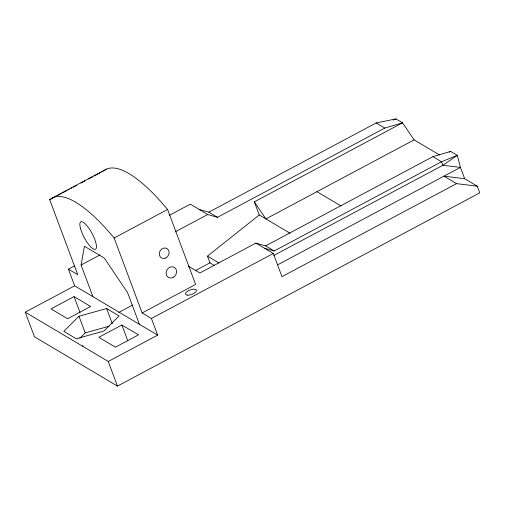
<?xml version="1.0" encoding="UTF-8"?>
<svg xmlns="http://www.w3.org/2000/svg" width="505" height="505" viewBox="0 0 505 505"><rect width="100%" height="100%" fill="white"/><g stroke="black" fill="none" stroke-linecap="round" stroke-linejoin="round"><path stroke-width="0.76" d="M92.92 296.662L74.652 285.817L25.25 312.159L108.259 361.466L157.661 335.124L92.92 296.662L81.09 265.018L84.411 246.257L104.333 258.093L127.588 292.66L139.405 324.279M78.995 316.237L63.819 331.356L76.274 338.76L103.91 331.04L119.092 315.922L106.631 308.523L78.995 316.237L85.225 332.89L79.803 338.293M214.038 265.264L209.973 262.846L207.479 256.149L259.254 214.96L290.034 233.253M103.809 170.81L106.321 169.175A156.247 44.358 61.9 0 1 160.71 201.482L167.603 209.487L195.605 284.435L142.139 312.948L114.136 237.994A156.247 44.358 61.9 0 0 49.717 199.727L53.883 197.505M52.855 197.695L106.321 169.175M57.355 195.656L61.522 193.434M62.91 192.695L66.382 190.839M67.771 190.101L69.16 189.362M70.549 188.624L71.937 187.879M73.326 187.14L76.798 185.291M80.964 183.069L85.13 180.847M88.602 178.997L92.769 176.775M94.157 176.03L100.407 172.704M101.795 171.959L103.184 171.22M114.136 237.994L167.603 209.487M74.652 285.817L68.427 269.159L74.658 265.838M169.516 215.25L190.29 204.171L207.719 214.518L217.453 217.302L384.772 128.068L402.567 122.835L414.094 139.879L439.565 154.997M81.09 265.018L100.072 254.892M199.103 209.411L208.862 212.163L376.162 122.955L395.952 118.902L402.567 122.835M175.222 231.839L207.719 214.518M74.071 296.612L51.018 308.902L67.62 318.762L90.666 306.466L74.071 296.612L80.03 312.538M259.254 214.96L254.331 201.874L402.371 122.892M254.331 201.874L265.889 218.924L414.094 139.879M195.473 270.579L209.973 262.846M118.763 312.425L132.632 305.033M25.25 312.159L34.454 336.791L117.457 386.098L479.75 192.872L477.25 186.187L464.663 178.707L460.427 167.382L457.309 155.338L441.503 161.758L274.221 250.972L265.598 245.891L255.865 243.107L199.86 272.984L188.333 266.135M265.598 245.891L432.899 156.645L450.694 151.412L457.309 155.338L442.834 165.305L273.824 255.454M82.359 346.083L83.072 345.704M121.882 325.012L98.835 337.308L115.43 347.169L138.49 334.872L121.882 325.012L127.841 340.944M449.305 152.15L450.694 151.412M142.139 312.948L151.437 318.472L273.312 253.478L281.973 276.677L456.545 183.65L477.25 186.187M277.731 264.784L460.427 167.382L442.834 165.305L441.503 161.758L432.899 156.645M393.111 120.076L395.952 118.902M85.225 332.89L109.13 326.217M464.663 178.707L443.958 176.169L456.545 183.65M264.456 248.22L274.221 250.972M376.162 122.955L384.772 128.068M316.944 191.679L341.071 206.002M255.865 243.107L273.312 253.478M207.479 256.149L219.006 263.004M68.427 269.159L77.726 274.682L49.717 199.727M208.862 212.163L217.453 217.302M151.437 318.472L157.661 335.124M106.631 308.523L112.318 323.724M108.259 361.466L117.457 386.098M173.228 277.397A5.839 5.069 -59.3 0 0 174.705 267.618A5.839 5.069 -59.3 0 0 166.145 272.182A5.839 5.069 -59.3 0 0 173.228 277.397M165.937 257.91A5.448 4.734 -59.3 0 0 167.313 248.788A5.448 4.734 -59.3 0 0 159.327 253.043A5.448 4.734 -59.3 0 0 165.937 257.91M80.447 228.26A15.573 4.419 61.9 0 0 94.681 249.407A15.573 4.419 61.9 0 0 89.322 228.885A15.573 4.419 61.9 0 0 80.447 228.26M187.892 295.191A5.839 2.373 -20.5 0 0 196.445 290.634A5.839 2.373 -20.5 0 0 188.434 290.697A5.839 2.373 -20.5 0 0 187.892 295.191"/></g></svg>
